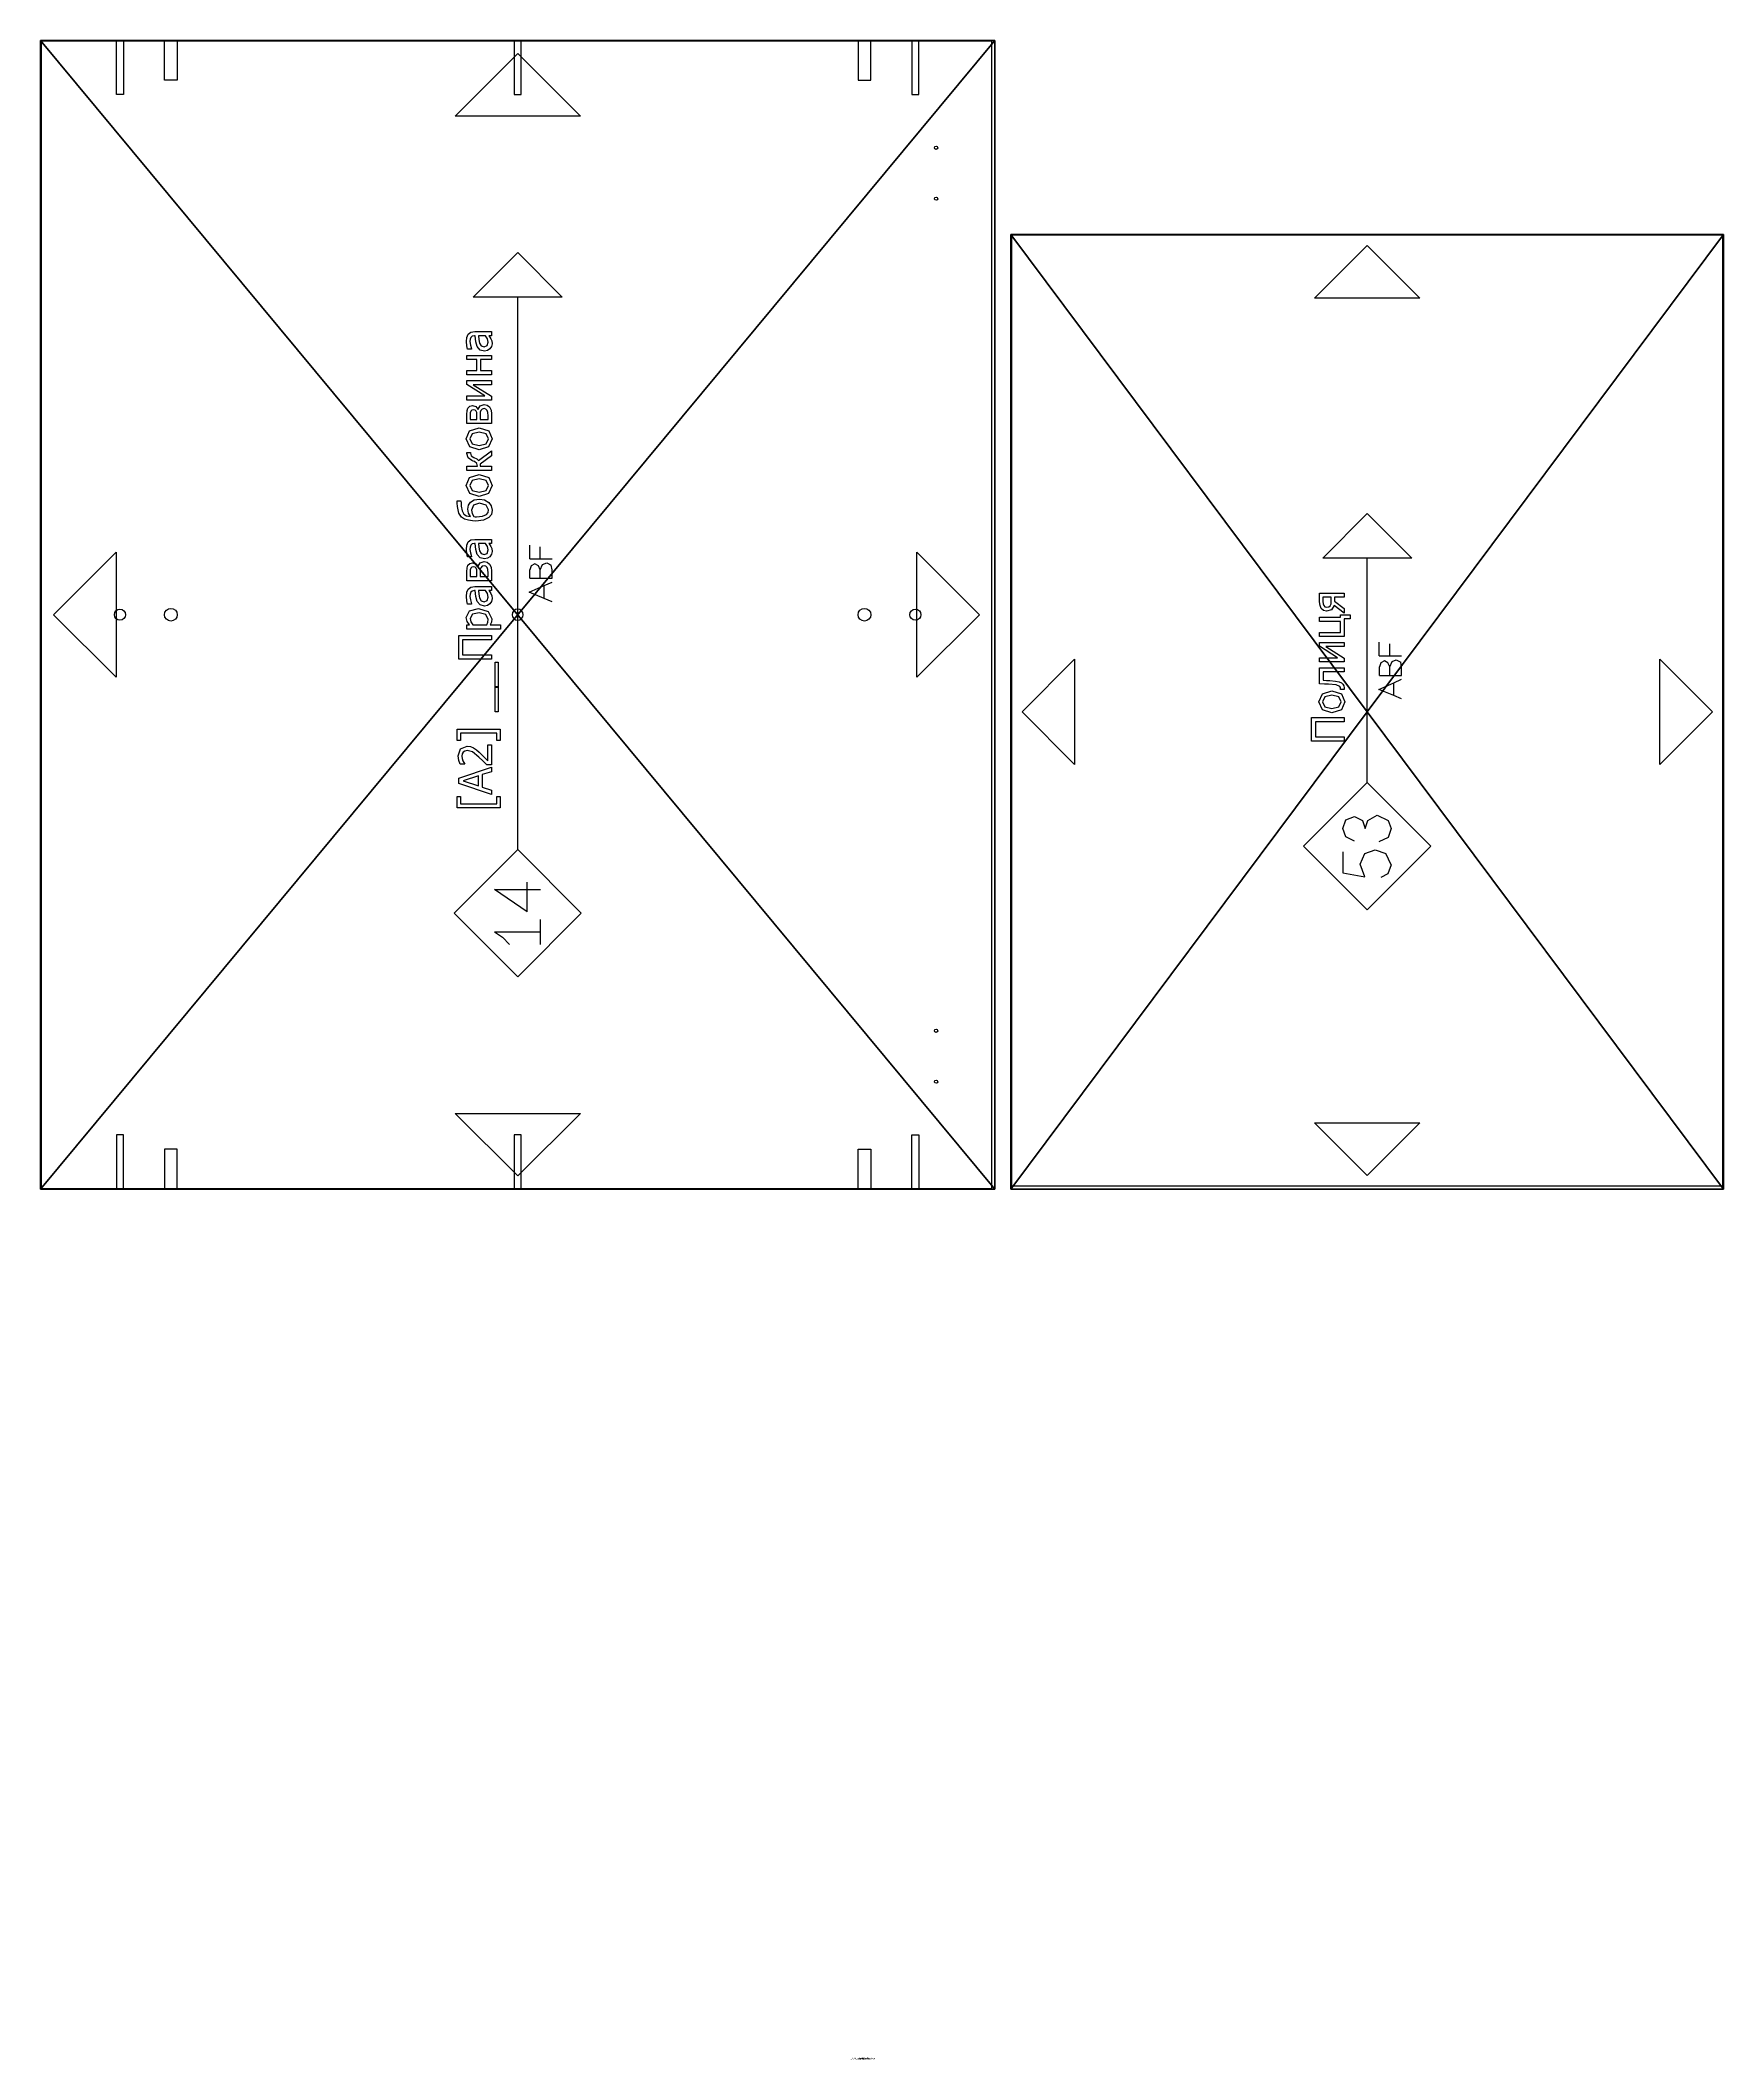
# Model space of a CAD drawing. Header units: millimetres. Extents: x -45532 to 18, y -11338 to 4436.
# Drawn here: x -24974 to -23916, y -547 to 722 of the extents above; entities that cross this region are included whole.
import ezdxf

# ---------------------------------------------------------------- set-up
doc = ezdxf.new("R2010")
doc.units = ezdxf.units.MM
doc.header["$LTSCALE"] = 25.4
doc.layers.get('0').update_dxf_attribs({"true_color": 0xffffff})
for name, color, linetype, true_color in [('ABF_cuttingLines', 134, 'Continuous', 0x009987), ('ABF_edgeBanding', 252, 'Continuous', 0x777799), ('ABF_Label', 190, 'Continuous', 0x9900ff), ('D7-DEPTHF-$44817', 134, 'Continuous', 0x009987), ('D8-DEPTH12-$38878', 252, 'Continuous', 0x777799), ('DEPTH3.0-ARTICLE46331', 134, 'Continuous', 0x009987), ('DSIDE-4.5', 190, 'Continuous', 0x9900ff), ('DSIDE-8', 22, 'Continuous', 0xcc4400), ('Dside4.5', 134, 'Continuous', 0x009987)]:
    doc.layers.add(name, color=color, linetype=linetype, true_color=true_color)

# ---------------------------------------------------------------- blocks, each defined once
blk = doc.blocks.new('Group1215#1')
at = {"layer": 'ABF_Label', "color": 0}
for p, q in [((-11.73, 9.21), (-11.73, 22.25)), ((-11.73, 22.25), (-2.26, 22.25)), ((-4, 20.71), (-10, 20.71)), ((-10, 20.71), (-10, 9.21)), ((-4, 9.21), (-4, 20.71)), ((-2.26, 22.25), (-2.26, 9.21)), ((-0.44, 14.09), (0.76, 17.9)), ((0.76, 17.9), (3.94, 19.26)), ((1.95, 16.92), (1.26, 14.09)), ((3.94, 17.84), (1.95, 16.92)), ((3.94, 19.26), (7.11, 17.91)), ((5.91, 16.92), (3.94, 17.84)), ((6.6, 14.09), (5.91, 16.92)), ((7.11, 17.91), (8.3, 14.09)), ((11, 15.42), (11.06, 17.11)), ((11.06, 17.11), (11.12, 18.99)), ((11.12, 18.99), (17.57, 18.99)), ((12.5, 16.21), (12.45, 14.99)), ((12.56, 17.6), (12.5, 16.21)), ((15.92, 17.6), (12.56, 17.6)), ((15.92, 9.21), (15.92, 17.6)), ((17.57, 18.99), (17.57, 9.21)), ((19.95, 9.21), (19.95, 18.99)), ((19.95, 18.99), (21.58, 18.99)), ((26.04, 16.5), (21.44, 9.21)), ((21.58, 18.99), (21.58, 11.81)), ((21.58, 11.81), (26.13, 18.99)), ((26.04, 9.21), (26.04, 16.5)), ((26.13, 18.99), (27.67, 18.99)), ((27.67, 18.99), (27.67, 9.21)), ((30.06, 9.21), (30.06, 18.99)), ((30.06, 18.99), (31.7, 18.99)), ((31.7, 18.99), (31.7, 10.62)), ((36.07, 10.62), (36.07, 18.99)), ((36.07, 18.99), (37.72, 18.99)), ((37.72, 18.99), (37.72, 10.62)), ((40.1, 16.2), (40.42, 17.48)), ((40.67, 14.3), (40.1, 16.2)), ((40.42, 17.48), (41.28, 18.4)), ((41.28, 18.4), (42.39, 18.84)), ((41.95, 16.86), (41.79, 16.15)), ((41.79, 16.15), (41.9, 15.37)), ((42.43, 17.38), (41.95, 16.86)), ((42.39, 18.84), (43.88, 18.99)), ((43.07, 17.61), (42.43, 17.38)), ((43.96, 17.67), (43.07, 17.61)), ((43.88, 18.99), (47.4, 18.99)), ((45.75, 17.67), (43.96, 17.67)), ((45.75, 14.38), (45.75, 17.67)), ((47.4, 18.99), (47.4, 9.21)), ((-64.31, 9.76), (-65.89, 0.95)), ((-55.91, 9.76), (-64.31, 9.76)), ((-51.71, 5.12), (-49.91, 8.54)), ((-49.91, 8.54), (-46.58, 9.7)), ((-46.58, 9.7), (-43.18, 8.54)), ((-43.18, 8.54), (-41.79, 5.12)), ((-10, 9.21), (-11.73, 9.21)), ((-2.26, 9.21), (-4, 9.21)), ((0.73, 10.32), (-0.44, 14.09)), ((3.94, 8.93), (0.73, 10.32)), ((1.26, 14.09), (1.95, 11.3)), ((1.95, 11.3), (3.94, 10.35)), ((3.94, 10.35), (5.9, 11.29)), ((7.11, 10.28), (3.94, 8.93)), ((5.9, 11.29), (6.6, 14.09)), ((8.3, 14.09), (7.11, 10.28)), ((8.93, 9.21), (8.93, 10.64)), ((8.93, 10.64), (9.02, 10.64)), ((9.24, 9.2), (8.93, 9.21)), ((9.02, 10.64), (9.14, 10.63)), ((9.14, 10.63), (9.3, 10.62)), ((9.6, 9.19), (9.24, 9.2)), ((9.3, 10.62), (9.71, 10.69)), ((10.37, 9.32), (9.6, 9.19)), ((9.71, 10.69), (10.07, 10.91)), ((10.07, 10.91), (10.71, 12.42)), ((11.01, 9.71), (10.37, 9.32)), ((10.71, 12.42), (11, 15.42)), ((11.53, 10.3), (11.01, 9.71)), ((11.95, 11.2), (11.53, 10.3)), ((12.27, 12.69), (11.95, 11.2)), ((12.45, 14.99), (12.27, 12.69)), ((17.57, 9.21), (15.92, 9.21)), ((21.44, 9.21), (19.95, 9.21)), ((27.67, 9.21), (26.04, 9.21)), ((37.16, 9.21), (30.06, 9.21)), ((31.7, 10.62), (36.07, 10.62)), ((37.16, 6.86), (37.16, 9.21)), ((37.72, 10.62), (38.69, 10.62)), ((38.69, 10.62), (38.69, 6.86)), ((39.3, 9.21), (42.45, 13.23)), ((41.22, 9.21), (39.3, 9.21)), ((42.45, 13.23), (40.67, 14.3)), ((44.12, 13.09), (41.22, 9.21)), ((41.9, 15.37), (42.3, 14.81)), ((42.3, 14.81), (43.05, 14.46)), ((43.05, 14.46), (44.02, 14.38)), ((44.02, 14.38), (45.75, 14.38)), ((45.75, 13.09), (44.12, 13.09)), ((45.75, 9.21), (45.75, 13.09)), ((47.4, 9.21), (45.75, 9.21)), ((-65.89, 0.95), (-60.79, 2.81)), ((-60.79, 2.81), (-56.53, 0.95)), ((-56.53, 0.95), (-55.16, -3.13)), ((-43.35, 1.93), (-46.58, 0.88)), ((-46.58, 0.88), (-43.35, -0.25)), ((-41.79, 5.12), (-43.35, 1.93)), ((-28.29, 0), (61.31, 0)), ((38.69, 6.86), (37.16, 6.86)), ((-64.71, -8.26), (-66.14, -5.44)), ((-61.04, -9.61), (-56.53, -7.36)), ((-55.16, -3.13), (-56.53, -7.36)), ((-50.17, -8.34), (-51.96, -4.57)), ((-43.35, -0.25), (-41.25, -3.98)), ((-41.25, -3.98), (-43.35, -8.34)), ((6.49, -10.57), (8.95, -4.58)), ((8.95, -4.58), (11.61, -10.57)), ((14.53, -4.88), (17.96, -4.88)), ((14.53, -4.88), (14.53, -8.98)), ((19.51, -5.38), (17.96, -4.88)), ((20.29, -6.84), (19.51, -5.38)), ((19.55, -8.25), (20.29, -6.84)), ((22.27, -4.79), (22.27, -8.97)), ((22.27, -4.79), (27.81, -4.79)), ((-61.04, -9.61), (-64.71, -8.26)), ((-46.58, -9.61), (-50.17, -8.34)), ((-43.35, -8.34), (-46.58, -9.61)), ((5.21, -13.72), (6.49, -10.57)), ((6.49, -10.57), (11.61, -10.57)), ((11.61, -10.57), (13.01, -13.72)), ((14.53, -8.98), (14.53, -13.72)), ((14.53, -8.98), (17.96, -8.98)), ((14.53, -13.72), (17.96, -13.72)), ((17.96, -8.98), (19.55, -8.25)), ((17.96, -8.98), (20.04, -9.9)), ((17.96, -13.72), (19.76, -13.36)), ((20.74, -11.59), (19.76, -13.36)), ((20.04, -9.9), (20.74, -11.59)), ((22.27, -8.97), (27.09, -8.97)), ((22.27, -8.97), (22.27, -13.72))]:
    blk.add_line(p, q, dxfattribs=at)
for points in [[(-28.29, 0, 0), (-53.69, -25.4, 0), (-79.09, 0, 0), (-53.69, 25.4, 0), (-28.29, 0, 0)], [(61.31, 17.78, 0), (79.09, 0, 0), (61.31, -17.78, 0), (61.31, 17.78, 0)]]:
    blk.add_polyline3d(points, close=True, dxfattribs=at)
blk = doc.blocks.new('Group1782#1')
at = {"layer": 'ABF_cuttingLines', "color": 0}
blk.add_polyline3d([(-2612.6, 11937.4, 0), (-3059.8, 11937.4, 0), (-3059.8, 11339.8, 0), (-2612.6, 11339.8, 0), (-2612.6, 11937.4, 0)], close=True, dxfattribs=at)
blk = doc.blocks.new('Group1783#1')
at = {"layer": 'ABF_edgeBanding', "color": 0}
for points in [[(-2836.2, 11930.8, 0), (-2803.1, 11897.7, 0), (-2869.3, 11897.7, 0), (-2836.2, 11930.8, 0)], [(-3053.2, 11637.8, 0), (-3020.1, 11670.9, 0), (-3020.1, 11604.7, 0), (-3053.2, 11637.8, 0)], [(-2619.2, 11637.8, 0), (-2652.3, 11604.7, 0), (-2652.3, 11670.9, 0), (-2619.2, 11637.8, 0)], [(-2836.2, 11346.4, 0), (-2869.3, 11379.5, 0), (-2803.1, 11379.5, 0), (-2836.2, 11346.4, 0)]]:
    blk.add_polyline3d(points, close=True, dxfattribs=at)
blk = doc.blocks.new('______#99')
at = {"color": 0}
for p, q in [((-3060.2, 11937.8), (-3060.2, 11337.8)), ((-2612.2, 11937.8), (-3060.2, 11937.8)), ((-2612.2, 11937.8, 18), (-3060.2, 11937.8, 18)), ((-3060.2, 11937.8, 18), (-3060.2, 11337.8, 18)), ((-3060.2, 11937.8, 18), (-3060.2, 11337.8, 18)), ((-3060.2, 11937.8), (-3060.2, 11937.8, 18)), ((-3060.2, 11937.8), (-3060.2, 11337.8)), ((-2612.2, 11937.8), (-3060.2, 11937.8)), ((-3060.2, 11937.8), (-3060.2, 11937.8, 18)), ((-2612.2, 11937.8, 18), (-3060.2, 11937.8, 18)), ((-2612.2, 11937.8), (-2612.2, 11937.8, 18)), ((-2612.2, 11337.8, 18), (-2612.2, 11937.8, 18)), ((-2612.2, 11337.8), (-2612.2, 11937.8)), ((-2612.2, 11337.8), (-2612.2, 11937.8)), ((-2612.2, 11337.8, 18), (-2612.2, 11937.8, 18)), ((-2612.2, 11937.8), (-2612.2, 11937.8, 18)), ((-3060.2, 11337.8, 18), (-2612.2, 11337.8, 18)), ((-3060.2, 11337.8), (-3060.2, 11337.8, 18)), ((-3060.2, 11337.8), (-2612.2, 11337.8)), ((-3060.2, 11337.8), (-2612.2, 11337.8)), ((-3060.2, 11337.8, 18), (-2612.2, 11337.8, 18)), ((-3060.2, 11337.8), (-3060.2, 11337.8, 18)), ((-2612.2, 11337.8), (-2612.2, 11337.8, 18)), ((-2612.2, 11337.8), (-2612.2, 11337.8, 18))]:
    blk.add_line(p, q, dxfattribs=at)
at = {"layer": 'ABF_cuttingLines', "color": 0}
blk.add_blockref('Group1782#1', (0, 0, 18), dxfattribs=at)
at = {"layer": 'ABF_edgeBanding', "color": 0}
blk.add_blockref('Group1783#1', (0, 0, 18), dxfattribs=at)
at = {"layer": 'ABF_Label', "color": 0, "xscale": 1.574803149606299, "yscale": 1.574803149606299, "rotation": 90}
blk.add_blockref('Group1215#1', (-2836.2, 11637.8, 18), dxfattribs=at)
at = {"color": 0}
mesh = blk.add_polyface(dxfattribs=at)
corners = [(-2612.2, 11937.8), (-3060.2, 11337.8), (-3060.2, 11937.8), (-2612.2, 11337.8)]
mesh.append_faces([[corners[k] for k in face] for face in [(0, 1, 2), (1, 0, 3)]], dxfattribs={"vtx0": -1, "color": 0})
at = {"color": 7, "true_color": 0xffffff}
mesh = blk.add_polyface(dxfattribs=at)
corners = [(-2612.2, 11337.8, 18), (-3060.2, 11937.8, 18), (-3060.2, 11337.8, 18), (-2612.2, 11937.8, 18)]
mesh.append_faces([[corners[k] for k in face] for face in [(0, 1, 2), (1, 0, 3)]], dxfattribs={"vtx0": -1, "color": 7})
at = {"color": 0}
mesh = blk.add_polyface(dxfattribs=at)
corners = [(-3060.2, 11937.8, 18), (-3060.2, 11337.8), (-3060.2, 11337.8, 18), (-3060.2, 11937.8)]
mesh.append_faces([[corners[k] for k in face] for face in [(0, 1, 2), (1, 0, 3)]], dxfattribs={"vtx0": -1, "color": 0})
mesh = blk.add_polyface(dxfattribs=at)
corners = [(-3060.2, 11937.8, 18), (-2612.2, 11937.8), (-3060.2, 11937.8), (-2612.2, 11937.8, 18)]
mesh.append_faces([[corners[k] for k in face] for face in [(0, 1, 2), (1, 0, 3)]], dxfattribs={"vtx0": -1, "color": 0})
mesh = blk.add_polyface(dxfattribs=at)
corners = [(-2612.2, 11937.8), (-2612.2, 11337.8, 18), (-2612.2, 11337.8), (-2612.2, 11937.8, 18)]
mesh.append_faces([[corners[k] for k in face] for face in [(0, 1, 2), (1, 0, 3)]], dxfattribs={"vtx0": -1, "color": 0})
mesh = blk.add_polyface(dxfattribs=at)
corners = [(-2612.2, 11337.8, 18), (-3060.2, 11337.8), (-2612.2, 11337.8), (-3060.2, 11337.8, 18)]
mesh.append_faces([[corners[k] for k in face] for face in [(0, 1, 2), (1, 0, 3)]], dxfattribs={"vtx0": -1, "color": 0})
blk = doc.blocks.new('Group320#2')
at = {"layer": 'DSIDE-4.5', "color": 0, "extrusion": (0, 1, -4.99939e-16)}
blk.add_circle((0, 9), 2.25, dxfattribs=at)
at = {"layer": 'DSIDE-8', "color": 0, "extrusion": (0, 1, -4.99939e-16)}
blk.add_circle((-32, 9), 4, dxfattribs=at)
blk = doc.blocks.new('Group321#1')
at = {"layer": 'DSIDE-4.5', "color": 0}
blk.add_polyline3d([(2.25, 0, 0), (2.25, 34, 0), (-2.25, 34, 0), (-2.25, 0, 0), (2.25, 0, 0)], close=True, dxfattribs=at)
at = {"layer": 'DSIDE-8', "color": 0}
blk.add_polyline3d([(36, 0, 0), (36, 25, 0), (28, 25, 0), (28, 0, 0), (36, 0, 0)], close=True, dxfattribs=at)
blk = doc.blocks.new('Group324#1')
at = {"layer": 'DSIDE-4.5', "color": 0, "extrusion": (0, 1, -4.99939e-16)}
blk.add_circle((0, 9), 2.25, dxfattribs=at)
at = {"layer": 'DSIDE-8', "color": 0, "extrusion": (0, 1, -4.99939e-16)}
blk.add_circle((32, 9), 4, dxfattribs=at)
blk = doc.blocks.new('Group325#1')
at = {"layer": 'DSIDE-4.5', "color": 0}
blk.add_polyline3d([(-2.25, 0, 0), (-2.25, 34, 0), (2.25, 34, 0), (2.25, 0, 0), (-2.25, 0, 0)], close=True, dxfattribs=at)
at = {"layer": 'DSIDE-8', "color": 0}
blk.add_polyline3d([(-36, 0, 0), (-36, 25, 0), (-28, 25, 0), (-28, 0, 0), (-36, 0, 0)], close=True, dxfattribs=at)
blk = doc.blocks.new('Group328#1')
at = {"layer": 'DSIDE-4.5', "color": 0, "extrusion": (0, -1, 4.99939e-16)}
blk.add_circle((0, 9), 2.25, dxfattribs=at)
at = {"layer": 'DSIDE-8', "color": 0, "extrusion": (0, -1, 4.99939e-16)}
blk.add_circle((32, 9), 4, dxfattribs=at)
blk = doc.blocks.new('Group329#1')
at = {"layer": 'DSIDE-4.5', "color": 0}
blk.add_polyline3d([(2.25, 0, 0), (2.25, -34, 0), (-2.25, -34, 0), (-2.25, 0, 0), (2.25, 0, 0)], close=True, dxfattribs=at)
at = {"layer": 'DSIDE-8', "color": 0}
blk.add_polyline3d([(36, 0, 0), (36, -25, 0), (28, -25, 0), (28, 0, 0), (36, 0, 0)], close=True, dxfattribs=at)
blk = doc.blocks.new('Group332#2')
at = {"layer": 'DSIDE-4.5', "color": 0, "extrusion": (0, -1, 4.99939e-16)}
blk.add_circle((0, 9), 2.25, dxfattribs=at)
at = {"layer": 'DSIDE-8', "color": 0, "extrusion": (0, -1, 4.99939e-16)}
blk.add_circle((-32, 9), 4, dxfattribs=at)
blk = doc.blocks.new('Group333#1')
at = {"layer": 'DSIDE-4.5', "color": 0}
blk.add_polyline3d([(-2.25, 0, 0), (-2.25, -34, 0), (2.25, -34, 0), (2.25, 0, 0), (-2.25, 0, 0)], close=True, dxfattribs=at)
at = {"layer": 'DSIDE-8', "color": 0}
blk.add_polyline3d([(-36, 0, 0), (-36, -25, 0), (-28, -25, 0), (-28, 0, 0), (-36, 0, 0)], close=True, dxfattribs=at)
blk = doc.blocks.new('Group331#2')
at = {"layer": 'Dside4.5', "color": 0, "extrusion": (0, -1, 0)}
blk.add_circle((0, 9), 2.25, dxfattribs=at)
blk = doc.blocks.new('Group332#3')
at = {"layer": 'Dside4.5', "color": 0}
blk.add_polyline3d([(-2.25, 0, 0), (-2.25, 34, 0), (2.25, 34, 0), (2.25, 0, 0), (-2.25, 0, 0)], close=True, dxfattribs=at)
blk = doc.blocks.new('Group334#1')
at = {"layer": 'Dside4.5', "color": 0, "extrusion": (0, 1, 0)}
blk.add_circle((0, 9), 2.25, dxfattribs=at)
blk = doc.blocks.new('Group335#1')
at = {"layer": 'Dside4.5', "color": 0}
blk.add_polyline3d([(2.25, 0, 0), (2.25, -34, 0), (-2.25, -34, 0), (-2.25, 0, 0), (2.25, 0, 0)], close=True, dxfattribs=at)
blk = doc.blocks.new('Group345#1')
at = {"layer": 'D7-DEPTHF-$44817', "color": 0, "extrusion": (0, 0, -1)}
blk.add_circle((0, -9), 3.5, dxfattribs=at)
at = {"layer": 'D8-DEPTH12-$38878', "color": 0, "extrusion": (0, 0, -1)}
blk.add_circle((-32, -9), 4, dxfattribs=at)
blk = doc.blocks.new('Group349#1')
at = {"layer": 'D7-DEPTHF-$44817', "color": 0, "extrusion": (0, 0, -1)}
blk.add_circle((0, -9), 3.5, dxfattribs=at)
at = {"layer": 'D8-DEPTH12-$38878', "color": 0, "extrusion": (0, 0, -1)}
blk.add_circle((32, -9), 4, dxfattribs=at)
blk = doc.blocks.new('Group351#2')
at = {"layer": 'D7-DEPTHF-$44817', "color": 0}
blk.add_circle((0, -9, 18), 3.5, dxfattribs=at)
blk = doc.blocks.new('Group377#1')
at = {"layer": 'DEPTH3.0-ARTICLE46331', "color": 0, "extrusion": (0, 0, -1)}
for centre in [(-37, 16), (-37, -16)]:
    blk.add_circle(centre, 1, dxfattribs=at)
blk = doc.blocks.new('Group379#1')
at = {"layer": 'DEPTH3.0-ARTICLE46331', "color": 0, "extrusion": (0, 0, -1)}
for centre in [(-37, 16), (-37, -16)]:
    blk.add_circle(centre, 1, dxfattribs=at)
blk = doc.blocks.new('Group1129#1')
at = {"layer": 'ABF_Label', "color": 0}
for p, q in [((-77.07, 7.03), (-77.07, 24.09)), ((-77.07, 24.09), (-72.52, 24.09)), ((-72.52, 22.84), (-75.54, 22.84)), ((-75.54, 22.84), (-75.54, 8.29)), ((-72.52, 24.09), (-72.52, 22.84)), ((-71.75, 10.47), (-67.35, 23.51)), ((-66.32, 21.74), (-68.33, 15.59)), ((-67.35, 23.51), (-65.21, 23.51)), ((-64.31, 15.59), (-66.32, 21.74)), ((-65.21, 23.51), (-60.82, 10.47)), ((-59.68, 22.99), (-58.17, 23.52)), ((-59.68, 21.13), (-59.68, 22.99)), ((-59.58, 21.13), (-59.68, 21.13)), ((-59.03, 21.49), (-59.58, 21.13)), ((-58.32, 21.85), (-59.03, 21.49)), ((-57.4, 22.15), (-58.32, 21.85)), ((-58.17, 23.52), (-56.33, 23.78)), ((-56.46, 22.26), (-57.4, 22.15)), ((-56.8, 15.44), (-54.77, 18.06)), ((-55.58, 22.13), (-56.46, 22.26)), ((-56.33, 23.78), (-53.48, 22.81)), ((-54.87, 21.74), (-55.58, 22.13)), ((-54.4, 21.06), (-54.87, 21.74)), ((-53.9, 16.45), (-54.86, 15.35)), ((-54.77, 18.06), (-54.23, 20.1)), ((-54.23, 20.1), (-54.4, 21.06)), ((-53.12, 17.58), (-53.9, 16.45)), ((-53.48, 22.81), (-52.44, 20.19)), ((-52.62, 18.78), (-53.12, 17.58)), ((-52.44, 20.19), (-52.62, 18.78)), ((-50.25, 22.84), (-50.25, 24.09)), ((-50.25, 24.09), (-45.7, 24.09)), ((-47.23, 22.84), (-50.25, 22.84)), ((-47.23, 8.29), (-47.23, 22.84)), ((-45.7, 24.09), (-45.7, 7.03)), ((-17.73, 10.47), (-17.73, 23.51)), ((-17.73, 23.51), (-8.26, 23.51)), ((-10, 21.97), (-16, 21.97)), ((-16, 21.97), (-16, 10.47)), ((-10, 10.47), (-10, 21.97)), ((-8.26, 23.51), (-8.26, 10.47)), ((-5.75, 6.86), (-5.75, 20.25)), ((-5.75, 20.25), (-4.1, 20.25)), ((-4.1, 20.25), (-4.1, 19.23)), ((-4.1, 19.23), (-2.74, 20.15)), ((-2.86, 18.64), (-4.1, 17.84)), ((-4.1, 17.84), (-4.1, 12.3)), ((-1.51, 18.95), (-2.86, 18.64)), ((-2.74, 20.15), (-1.11, 20.52)), ((0.22, 18.03), (-1.51, 18.95)), ((-1.11, 20.52), (1.52, 19.19)), ((0.76, 15.43), (0.22, 18.03)), ((1.52, 19.19), (2.46, 15.62)), ((3.91, 15.03), (5.27, 16.17)), ((4.28, 20.04), (5.58, 20.33)), ((4.28, 18.37), (4.28, 20.04)), ((4.37, 18.37), (4.28, 18.37)), ((5.92, 18.86), (4.37, 18.37)), ((5.27, 16.17), (7.21, 16.69)), ((5.58, 20.33), (7.27, 20.49)), ((7.26, 19.03), (5.92, 18.86)), ((7.21, 16.69), (9.63, 16.9)), ((8.19, 18.97), (7.26, 19.03)), ((7.27, 20.49), (8.96, 20.33)), ((8.96, 18.7), (8.19, 18.97)), ((8.96, 20.33), (10.21, 19.76)), ((9.45, 18.15), (8.96, 18.7)), ((9.63, 17.22), (9.45, 18.15)), ((9.63, 16.9), (9.63, 17.22)), ((10.21, 19.76), (11.01, 18.72)), ((11.01, 18.72), (11.27, 17.16)), ((11.27, 17.16), (11.27, 10.47)), ((13.58, 10.47), (13.58, 20.25)), ((13.58, 20.25), (17.17, 20.25)), ((16.78, 18.94), (15.21, 18.94)), ((15.21, 18.94), (15.21, 16.26)), ((15.21, 16.26), (17.1, 16.26)), ((17.86, 18.91), (16.78, 18.94)), ((17.1, 16.26), (17.96, 16.31)), ((17.17, 20.25), (18.75, 20.18)), ((18.56, 18.71), (17.86, 18.91)), ((17.96, 16.31), (18.52, 16.55)), ((18.52, 16.55), (18.93, 17.03)), ((18.94, 18.32), (18.56, 18.71)), ((18.75, 20.18), (19.74, 19.85)), ((18.93, 17.03), (19.05, 17.74)), ((19.05, 17.74), (18.94, 18.32)), ((20.36, 16.74), (19.33, 15.88)), ((19.74, 19.85), (20.5, 19.1)), ((20.74, 18), (20.36, 16.74)), ((20.5, 19.1), (20.74, 18)), ((22.73, 15.03), (24.09, 16.17)), ((23.1, 20.04), (24.41, 20.33)), ((23.1, 18.37), (23.1, 20.04)), ((23.2, 18.37), (23.1, 18.37)), ((24.74, 18.86), (23.2, 18.37)), ((24.09, 16.17), (26.04, 16.69)), ((24.41, 20.33), (26.09, 20.49)), ((26.08, 19.03), (24.74, 18.86)), ((26.04, 16.69), (28.45, 16.9)), ((27.02, 18.97), (26.08, 19.03)), ((26.09, 20.49), (27.79, 20.33)), ((27.79, 18.7), (27.02, 18.97)), ((27.79, 20.33), (29.03, 19.76)), ((28.28, 18.15), (27.79, 18.7)), ((28.45, 17.22), (28.28, 18.15)), ((28.45, 16.9), (28.45, 17.22)), ((29.03, 19.76), (29.83, 18.72)), ((29.83, 18.72), (30.09, 17.16)), ((30.09, 17.16), (30.09, 10.47)), ((37.4, 16.69), (37.46, 18.02)), ((37.74, 13.58), (37.4, 16.69)), ((37.46, 18.02), (37.71, 19.65)), ((37.71, 19.65), (38.18, 21.21)), ((38.18, 21.21), (38.96, 22.43)), ((38.96, 22.43), (40.59, 23.46)), ((39.11, 17.01), (39.09, 16.47)), ((39.09, 16.47), (39.34, 13.99)), ((39.15, 17.53), (39.11, 17.01)), ((40.4, 18.17), (39.15, 17.53)), ((39.48, 20.36), (39.17, 18.8)), ((39.17, 18.8), (40.56, 19.59)), ((40.07, 21.44), (39.48, 20.36)), ((41.52, 22.19), (40.07, 21.44)), ((41.77, 18.4), (40.4, 18.17)), ((40.56, 19.59), (42.16, 19.91)), ((40.59, 23.46), (43.25, 24)), ((43.37, 22.5), (41.52, 22.19)), ((43.77, 17.57), (41.77, 18.4)), ((42.16, 19.91), (43.67, 19.64)), ((43.25, 24), (44.5, 24.1)), ((44.55, 22.59), (43.37, 22.5)), ((43.67, 19.64), (44.94, 18.8)), ((44.47, 15.18), (43.77, 17.57)), ((44.5, 24.1), (45.52, 24.17)), ((45.52, 22.66), (44.55, 22.59)), ((44.94, 18.8), (45.83, 17.34)), ((45.52, 24.17), (45.52, 22.66)), ((45.83, 17.34), (46.14, 15.28)), ((47.18, 15.35), (48.38, 19.16)), ((48.38, 19.16), (51.56, 20.52)), ((49.57, 18.18), (48.88, 15.35)), ((51.56, 19.1), (49.57, 18.18)), ((51.56, 20.52), (54.73, 19.17)), ((53.53, 18.18), (51.56, 19.1)), ((54.22, 15.35), (53.53, 18.18)), ((54.73, 19.17), (55.92, 15.35)), ((57.61, 10.47), (57.61, 20.25)), ((57.61, 20.25), (59.26, 20.25)), ((59.26, 20.25), (59.26, 15.99)), ((59.26, 15.99), (60.35, 16.26)), ((60.35, 16.26), (61.11, 17.26)), ((61.11, 17.26), (61.33, 17.77)), ((61.33, 17.77), (61.52, 18.28)), ((62.23, 16.32), (61.5, 15.67)), ((61.52, 18.28), (62.58, 19.8)), ((62.81, 17.51), (62.23, 16.32)), ((62.58, 19.8), (64.36, 20.25)), ((63.39, 18.55), (62.81, 17.51)), ((64.43, 18.83), (63.39, 18.55)), ((64.36, 20.25), (64.81, 20.25)), ((64.81, 18.83), (64.43, 18.83)), ((64.81, 20.25), (64.81, 18.83)), ((65.85, 15.35), (67.06, 19.16)), ((67.06, 19.16), (70.23, 20.52)), ((68.25, 18.18), (67.55, 15.35)), ((70.23, 19.1), (68.25, 18.18)), ((70.23, 20.52), (73.4, 19.17)), ((72.2, 18.18), (70.23, 19.1)), ((72.89, 15.35), (72.2, 18.18)), ((73.4, 19.17), (74.59, 15.35)), ((76.28, 10.47), (76.28, 20.25)), ((76.28, 20.25), (79.87, 20.25)), ((79.48, 18.94), (77.91, 18.94)), ((77.91, 18.94), (77.91, 16.26)), ((77.91, 16.26), (79.8, 16.26)), ((80.56, 18.91), (79.48, 18.94)), ((79.8, 16.26), (80.66, 16.31)), ((79.87, 20.25), (81.45, 20.18)), ((81.27, 18.71), (80.56, 18.91)), ((80.66, 16.31), (81.22, 16.55)), ((81.22, 16.55), (81.63, 17.03)), ((81.65, 18.32), (81.27, 18.71)), ((81.45, 20.18), (82.44, 19.85)), ((81.63, 17.03), (81.76, 17.74)), ((81.76, 17.74), (81.65, 18.32)), ((83.06, 16.74), (82.04, 15.88)), ((82.44, 19.85), (83.2, 19.1)), ((83.45, 18), (83.06, 16.74)), ((83.2, 19.1), (83.45, 18)), ((85.69, 10.47), (85.69, 20.25)), ((85.69, 20.25), (87.32, 20.25)), ((91.79, 17.76), (87.18, 10.47)), ((87.32, 20.25), (87.32, 13.07)), ((87.32, 13.07), (91.87, 20.25)), ((91.79, 10.47), (91.79, 17.76)), ((91.87, 20.25), (93.42, 20.25)), ((93.42, 20.25), (93.42, 10.47)), ((95.8, 10.47), (95.8, 20.25)), ((95.8, 20.25), (97.44, 20.25)), ((97.44, 20.25), (97.44, 16.29)), ((97.44, 16.29), (101.88, 16.29)), ((101.88, 16.29), (101.88, 20.25)), ((101.88, 20.25), (103.52, 20.25)), ((103.52, 20.25), (103.52, 10.47)), ((105.64, 15.03), (107, 16.17)), ((106.01, 20.04), (107.31, 20.33)), ((106.01, 18.37), (106.01, 20.04)), ((106.11, 18.37), (106.01, 18.37)), ((107.65, 18.86), (106.11, 18.37)), ((107, 16.17), (108.94, 16.69)), ((107.31, 20.33), (109, 20.49)), ((108.99, 19.03), (107.65, 18.86)), ((108.94, 16.69), (111.36, 16.9)), ((109.93, 18.97), (108.99, 19.03)), ((109, 20.49), (110.7, 20.33)), ((110.7, 18.7), (109.93, 18.97)), ((110.7, 20.33), (111.94, 19.76)), ((111.19, 18.15), (110.7, 18.7)), ((111.36, 17.22), (111.19, 18.15)), ((111.36, 16.9), (111.36, 17.22)), ((111.94, 19.76), (112.74, 18.72)), ((112.74, 18.72), (113, 17.16)), ((113, 17.16), (113, 10.47)), ((-126.6, 9.2), (-128.72, 6)), ((-126.6, 9.2), (-126.6, -9.05)), ((-118.56, -3.77), (-109.65, 9.2)), ((-109.65, 9.2), (-109.65, -3.77)), ((-75.54, 8.29), (-72.52, 8.29)), ((-72.52, 8.29), (-72.52, 7.03)), ((-69.99, 10.47), (-71.75, 10.47)), ((-68.81, 14.11), (-69.99, 10.47)), ((-63.83, 14.11), (-68.81, 14.11)), ((-68.33, 15.59), (-64.31, 15.59)), ((-62.65, 10.47), (-63.83, 14.11)), ((-60.82, 10.47), (-62.65, 10.47)), ((-59.95, 12.3), (-58.31, 13.87)), ((-59.95, 10.47), (-59.95, 12.3)), ((-51.9, 10.47), (-59.95, 10.47)), ((-58.31, 13.87), (-56.8, 15.44)), ((-56.69, 13.49), (-58.31, 11.96)), ((-58.31, 11.96), (-51.9, 11.96)), ((-54.86, 15.35), (-56.69, 13.49)), ((-51.9, 11.96), (-51.9, 10.47)), ((-50.25, 7.03), (-50.25, 8.29)), ((-50.25, 8.29), (-47.23, 8.29)), ((-38.78, 7.84), (-38.78, 8.98)), ((-38.78, 8.98), (-28.99, 8.98)), ((-28.99, 8.98), (-28.71, 8.98)), ((-28.99, 7.84), (-28.99, 8.98)), ((-28.99, 8.98), (-18.91, 8.98)), ((-28.71, 8.98), (-28.71, 7.84)), ((-18.91, 8.98), (-18.91, 7.84)), ((-16, 10.47), (-17.73, 10.47)), ((-8.26, 10.47), (-10, 10.47)), ((-4.1, 12.3), (-3, 11.87)), ((-2.96, 10.44), (-4.1, 10.96)), ((-4.1, 10.96), (-4.1, 6.86)), ((-3, 11.87), (-1.94, 11.75)), ((-1.67, 10.27), (-2.96, 10.44)), ((-1.94, 11.75), (0.05, 12.69)), ((1.29, 11.72), (-1.67, 10.27)), ((0.05, 12.69), (0.76, 15.43)), ((2.46, 15.62), (1.29, 11.72)), ((3.48, 13.3), (3.91, 15.03)), ((3.72, 12.06), (3.48, 13.3)), ((4.35, 11.06), (3.72, 12.06)), ((5.3, 10.42), (4.35, 11.06)), ((5.61, 14.57), (5.18, 13.41)), ((5.18, 13.41), (5.65, 12.14)), ((6.45, 10.2), (5.3, 10.42)), ((6.7, 15.19), (5.61, 14.57)), ((5.65, 12.14), (7.04, 11.71)), ((7.59, 10.32), (6.45, 10.2)), ((8.15, 15.45), (6.7, 15.19)), ((7.04, 11.71), (8.45, 12.05)), ((8.44, 10.67), (7.59, 10.32)), ((9.63, 15.59), (8.15, 15.45)), ((9.09, 11.09), (8.44, 10.67)), ((8.45, 12.05), (9.63, 12.88)), ((9.63, 11.51), (9.09, 11.09)), ((9.63, 12.88), (9.63, 15.59)), ((9.63, 10.47), (9.63, 11.51)), ((11.27, 10.47), (9.63, 10.47)), ((17.43, 10.47), (13.58, 10.47)), ((17.15, 14.98), (15.21, 14.98)), ((15.21, 14.98), (15.21, 11.78)), ((15.21, 11.78), (16.64, 11.78)), ((16.64, 11.78), (18.01, 11.85)), ((18.12, 14.94), (17.15, 14.98)), ((18.99, 10.63), (17.43, 10.47)), ((18.01, 11.85), (18.85, 12.13)), ((18.77, 14.76), (18.12, 14.94)), ((19.41, 14.22), (18.77, 14.76)), ((18.85, 12.13), (19.39, 12.66)), ((20.24, 11.25), (18.99, 10.63)), ((19.33, 15.88), (19.38, 15.82)), ((19.38, 15.82), (20.71, 15)), ((19.39, 12.66), (19.55, 13.42)), ((19.55, 13.42), (19.41, 14.22)), ((20.98, 12.17), (20.24, 11.25)), ((20.71, 15), (21.25, 13.43)), ((21.25, 13.43), (20.98, 12.17)), ((22.3, 13.3), (22.73, 15.03)), ((22.54, 12.06), (22.3, 13.3)), ((23.17, 11.06), (22.54, 12.06)), ((24.13, 10.42), (23.17, 11.06)), ((24.43, 14.57), (24, 13.41)), ((24, 13.41), (24.48, 12.14)), ((25.27, 10.2), (24.13, 10.42)), ((25.52, 15.19), (24.43, 14.57)), ((24.48, 12.14), (25.86, 11.71)), ((26.42, 10.32), (25.27, 10.2)), ((26.97, 15.45), (25.52, 15.19)), ((25.86, 11.71), (27.27, 12.05)), ((27.26, 10.67), (26.42, 10.32)), ((28.45, 15.59), (26.97, 15.45)), ((27.91, 11.09), (27.26, 10.67)), ((27.27, 12.05), (28.45, 12.88)), ((28.45, 11.51), (27.91, 11.09)), ((28.45, 12.88), (28.45, 15.59)), ((28.45, 10.47), (28.45, 11.51)), ((30.09, 10.47), (28.45, 10.47)), ((38.75, 11.5), (37.74, 13.58)), ((40.06, 10.51), (38.75, 11.5)), ((39.34, 13.99), (40.02, 12.49)), ((40.02, 12.49), (40.85, 11.81)), ((41.75, 10.2), (40.06, 10.51)), ((40.85, 11.81), (41.81, 11.62)), ((43.42, 10.54), (41.75, 10.2)), ((41.81, 11.62), (43.77, 12.58)), ((44.81, 11.57), (43.42, 10.54)), ((43.77, 12.58), (44.47, 15.18)), ((45.79, 13.19), (44.81, 11.57)), ((46.14, 15.28), (45.79, 13.19)), ((48.35, 11.58), (47.18, 15.35)), ((51.56, 10.2), (48.35, 11.58)), ((48.88, 15.35), (49.57, 12.56)), ((49.57, 12.56), (51.56, 11.61)), ((51.56, 11.61), (53.52, 12.55)), ((54.73, 11.54), (51.56, 10.2)), ((53.52, 12.55), (54.22, 15.35)), ((55.92, 15.35), (54.73, 11.54)), ((59.26, 10.47), (57.61, 10.47)), ((60.08, 14.98), (59.26, 14.98)), ((59.26, 14.98), (59.26, 10.47)), ((63.43, 10.47), (60.08, 14.98)), ((61.5, 15.67), (65.48, 10.47)), ((65.48, 10.47), (63.43, 10.47)), ((67.02, 11.58), (65.85, 15.35)), ((70.23, 10.2), (67.02, 11.58)), ((67.55, 15.35), (68.25, 12.56)), ((68.25, 12.56), (70.23, 11.61)), ((70.23, 11.61), (72.2, 12.55)), ((73.4, 11.54), (70.23, 10.2)), ((72.2, 12.55), (72.89, 15.35)), ((74.59, 15.35), (73.4, 11.54)), ((80.13, 10.47), (76.28, 10.47)), ((79.85, 14.98), (77.91, 14.98)), ((77.91, 14.98), (77.91, 11.78)), ((77.91, 11.78), (79.34, 11.78)), ((79.34, 11.78), (80.72, 11.85)), ((80.82, 14.94), (79.85, 14.98)), ((81.69, 10.63), (80.13, 10.47)), ((80.72, 11.85), (81.56, 12.13)), ((81.48, 14.76), (80.82, 14.94)), ((82.11, 14.22), (81.48, 14.76)), ((81.56, 12.13), (82.09, 12.66)), ((82.94, 11.25), (81.69, 10.63)), ((82.04, 15.88), (82.08, 15.82)), ((82.08, 15.82), (83.42, 15)), ((82.09, 12.66), (82.26, 13.42)), ((82.26, 13.42), (82.11, 14.22)), ((83.68, 12.17), (82.94, 11.25)), ((83.42, 15), (83.96, 13.43)), ((83.96, 13.43), (83.68, 12.17)), ((87.18, 10.47), (85.69, 10.47)), ((93.42, 10.47), (91.79, 10.47)), ((97.44, 10.47), (95.8, 10.47)), ((101.88, 14.87), (97.44, 14.87)), ((97.44, 14.87), (97.44, 10.47)), ((101.88, 10.47), (101.88, 14.87)), ((103.52, 10.47), (101.88, 10.47)), ((105.21, 13.3), (105.64, 15.03)), ((105.45, 12.06), (105.21, 13.3)), ((106.08, 11.06), (105.45, 12.06)), ((107.03, 10.42), (106.08, 11.06)), ((107.34, 14.57), (106.91, 13.41)), ((106.91, 13.41), (107.39, 12.14)), ((108.18, 10.2), (107.03, 10.42)), ((108.43, 15.19), (107.34, 14.57)), ((107.39, 12.14), (108.77, 11.71)), ((109.33, 10.32), (108.18, 10.2)), ((109.88, 15.45), (108.43, 15.19)), ((108.77, 11.71), (110.18, 12.05)), ((110.17, 10.67), (109.33, 10.32)), ((111.36, 15.59), (109.88, 15.45)), ((110.82, 11.09), (110.17, 10.67)), ((110.18, 12.05), (111.36, 12.88)), ((111.36, 11.51), (110.82, 11.09)), ((111.36, 12.88), (111.36, 15.59)), ((111.36, 10.47), (111.36, 11.51)), ((113, 10.47), (111.36, 10.47)), ((-128.72, 6), (-131.61, 3.2)), ((-93.77, 0), (126.79, 0)), ((-72.52, 7.03), (-77.07, 7.03)), ((-45.7, 7.03), (-50.25, 7.03)), ((-28.99, 7.84), (-38.78, 7.84)), ((-28.71, 7.84), (-28.99, 7.84)), ((-18.91, 7.84), (-28.99, 7.84)), ((-4.1, 6.86), (-5.75, 6.86)), ((-118.56, -3.77), (-109.65, -3.77)), ((-109.65, -3.77), (-106.72, -3.77)), ((-109.65, -3.77), (-109.65, -9.05)), ((6.49, -10.57), (8.95, -4.58)), ((8.95, -4.58), (11.61, -10.57)), ((14.53, -4.88), (17.96, -4.88)), ((14.53, -4.88), (14.53, -8.98)), ((19.51, -5.38), (17.96, -4.88)), ((20.29, -6.84), (19.51, -5.38)), ((19.55, -8.25), (20.29, -6.84)), ((22.27, -4.79), (22.27, -8.97)), ((22.27, -4.79), (27.81, -4.79)), ((-131.61, -9.05), (-126.6, -9.05)), ((-126.6, -9.05), (-121.58, -9.05)), ((5.21, -13.72), (6.49, -10.57)), ((6.49, -10.57), (11.61, -10.57)), ((11.61, -10.57), (13.01, -13.72)), ((14.53, -8.98), (14.53, -13.72)), ((14.53, -8.98), (17.96, -8.98)), ((14.53, -13.72), (17.96, -13.72)), ((17.96, -8.98), (19.55, -8.25)), ((17.96, -8.98), (20.04, -9.9)), ((17.96, -13.72), (19.76, -13.36)), ((20.74, -11.59), (19.76, -13.36)), ((20.04, -9.9), (20.74, -11.59)), ((22.27, -8.97), (27.09, -8.97)), ((22.27, -8.97), (22.27, -13.72))]:
    blk.add_line(p, q, dxfattribs=at)
for points in [[(-93.77, 0, 0), (-119.17, -25.4, 0), (-144.57, 0, 0), (-119.17, 25.4, 0), (-93.77, 0, 0)], [(126.79, 17.78, 0), (144.57, 0, 0), (126.79, -17.78, 0), (126.79, 17.78, 0)]]:
    blk.add_polyline3d(points, close=True, dxfattribs=at)
blk = doc.blocks.new('Group1784#1')
at = {"layer": 'ABF_cuttingLines', "color": 0}
blk.add_polyline3d([(-10281.3, 18.4, 0), (-10281.3, 739.6, 0), (-10878.9, 739.6, 0), (-10878.9, 18.4, 0), (-10281.3, 18.4, 0)], close=True, dxfattribs=at)
blk = doc.blocks.new('Group1785#1')
at = {"layer": 'ABF_edgeBanding', "color": 0}
for points in [[(-10579.3, 731.7, 0), (-10539.9, 692.4, 0), (-10618.6, 692.4, 0), (-10579.3, 731.7, 0)], [(-10871, 379, 0), (-10831.6, 418.3, 0), (-10831.6, 339.7, 0), (-10871, 379, 0)], [(-10289.1, 379, 0), (-10328.5, 339.7, 0), (-10328.5, 418.3, 0), (-10289.1, 379, 0)], [(-10579.3, 26.3, 0), (-10618.6, 65.6, 0), (-10539.9, 65.6, 0), (-10579.3, 26.3, 0)]]:
    blk.add_polyline3d(points, close=True, dxfattribs=at)
blk = doc.blocks.new('_____#95')
at = {"color": 0}
for p, q in [((-10879.3, 740, 18), (-10279.3, 740, 18)), ((-10879.3, 18, 18), (-10879.3, 740, 18)), ((-10879.3, 18), (-10879.3, 740)), ((-10879.3, 740), (-10279.3, 740)), ((-10879.3, 18, 18), (-10879.3, 740, 18)), ((-10879.3, 740, 18), (-10879.3, 740)), ((-10879.3, 18), (-10879.3, 740)), ((-10879.3, 740, 18), (-10279.3, 740, 18)), ((-10879.3, 740), (-10279.3, 740)), ((-10879.3, 740, 18), (-10879.3, 740)), ((-10279.3, 740, 18), (-10279.3, 18, 18)), ((-10279.3, 740), (-10279.3, 18)), ((-10279.3, 740, 18), (-10279.3, 740)), ((-10279.3, 740, 18), (-10279.3, 18, 18)), ((-10279.3, 740), (-10279.3, 18)), ((-10279.3, 740, 18), (-10279.3, 740)), ((-10279.3, 18, 18), (-10879.3, 18, 18)), ((-10279.3, 18), (-10879.3, 18)), ((-10279.3, 18, 18), (-10879.3, 18, 18)), ((-10879.3, 18, 18), (-10879.3, 18)), ((-10279.3, 18), (-10879.3, 18)), ((-10879.3, 18, 18), (-10879.3, 18)), ((-10279.3, 18, 18), (-10279.3, 18)), ((-10279.3, 18, 18), (-10279.3, 18))]:
    blk.add_line(p, q, dxfattribs=at)
at = {"color": 0, "extrusion": (0, 0, -1)}
for name, p in [('Group332#2', (10829.3, 740, -18)), ('Group333#1', (10829.3, 740, -18)), ('Group334#1', (10579.3, 740, -18)), ('Group335#1', (10579.3, 740, -18)), ('Group328#1', (10329.3, 740, -18)), ('Group329#1', (10329.3, 740, -18)), ('Group377#1', (10279.3, 656.5, -18)), ('Group349#1', (10829.3, 388, -18)), ('Group351#2', (10579.3, 388, -18)), ('Group345#1', (10329.3, 388, -18)), ('Group379#1', (10279.3, 101.5, -18)), ('Group325#1', (10829.3, 18, -18)), ('Group332#3', (10579.3, 18, -18)), ('Group321#1', (10329.3, 18, -18)), ('Group324#1', (10829.3, 18, -18)), ('Group331#2', (10579.3, 18, -18)), ('Group320#2', (10329.3, 18, -18))]:
    blk.add_blockref(name, p, dxfattribs=at)
at = {"layer": 'ABF_cuttingLines', "color": 0}
blk.add_blockref('Group1784#1', (0, 0, 18), dxfattribs=at)
at = {"layer": 'ABF_edgeBanding', "color": 0}
blk.add_blockref('Group1785#1', (0, 0, 18), dxfattribs=at)
at = {"layer": 'ABF_Label', "color": 0, "xscale": 1.574803149606299, "yscale": 1.574803149606299, "rotation": 90}
blk.add_blockref('Group1129#1', (-10579.3, 379, 18), dxfattribs=at)
at = {"color": 7, "true_color": 0xffffff}
mesh = blk.add_polyface(dxfattribs=at)
corners = [(-10279.3, 18, 18), (-10879.3, 740, 18), (-10879.3, 18, 18), (-10279.3, 740, 18)]
mesh.append_faces([[corners[k] for k in face] for face in [(0, 1, 2), (1, 0, 3)]], dxfattribs={"vtx0": -1, "color": 7})
at = {"color": 0}
mesh = blk.add_polyface(dxfattribs=at)
corners = [(-10279.3, 740), (-10879.3, 18), (-10879.3, 740), (-10279.3, 18)]
mesh.append_faces([[corners[k] for k in face] for face in [(0, 1, 2), (1, 0, 3)]], dxfattribs={"vtx0": -1, "color": 0})
mesh = blk.add_polyface(dxfattribs=at)
corners = [(-10879.3, 740, 18), (-10879.3, 18), (-10879.3, 18, 18), (-10879.3, 740)]
mesh.append_faces([[corners[k] for k in face] for face in [(0, 1, 2), (1, 0, 3)]], dxfattribs={"vtx0": -1, "color": 0})
mesh = blk.add_polyface(dxfattribs=at)
corners = [(-10879.3, 740, 18), (-10279.3, 740), (-10879.3, 740), (-10279.3, 740, 18)]
mesh.append_faces([[corners[k] for k in face] for face in [(0, 1, 2), (1, 0, 3)]], dxfattribs={"vtx0": -1, "color": 0})
mesh = blk.add_polyface(dxfattribs=at)
corners = [(-10279.3, 740), (-10279.3, 18, 18), (-10279.3, 18), (-10279.3, 740, 18)]
mesh.append_faces([[corners[k] for k in face] for face in [(0, 1, 2), (1, 0, 3)]], dxfattribs={"vtx0": -1, "color": 0})
mesh = blk.add_polyface(dxfattribs=at)
corners = [(-10279.3, 18, 18), (-10879.3, 18), (-10279.3, 18), (-10879.3, 18, 18)]
mesh.append_faces([[corners[k] for k in face] for face in [(0, 1, 2), (1, 0, 3)]], dxfattribs={"vtx0": -1, "color": 0})
blk = doc.blocks.new('Group301#1')
blk = doc.blocks.new('Group305#1')
blk = doc.blocks.new('Group312#2')
blk = doc.blocks.new('Group319#1')
blk = doc.blocks.new('Group323#1')
blk = doc.blocks.new('Group330#1')
blk = doc.blocks.new('Group355#1')
blk = doc.blocks.new('Group359#1')
blk = doc.blocks.new('Group366#1')
blk = doc.blocks.new('Group1118#1')
blk = doc.blocks.new('Group1818#1')
blk = doc.blocks.new('Group1819#1')
blk = doc.blocks.new('_____#105')
at = {"color": 0}
ref = blk.add_blockref('Group323#1', (-10829.3, 1480.9, 18), dxfattribs=at)
ref.add_attrib('Skp_GroupInstanceName', '_ABF_minifixPlasticBase', (0, 0), dxfattribs={"height": 1})
ref = blk.add_blockref('Group330#1', (-10579.3, 1480.9, 18), dxfattribs=at)
ref.add_attrib('Skp_GroupInstanceName', '_ABF_screwInside', (0, 0), dxfattribs={"height": 1})
ref = blk.add_blockref('Group319#1', (-10329.3, 1480.9, 18), dxfattribs=at)
ref.add_attrib('Skp_GroupInstanceName', '_ABF_minifixPlasticBase', (0, 0), dxfattribs={"height": 1})
ref = blk.add_blockref('Group359#1', (-10829.3, 1031.9, 18), dxfattribs=at)
ref.add_attrib('Skp_GroupInstanceName', '_ABF_minifixPlasticBase', (0, 0), dxfattribs={"height": 1})
ref = blk.add_blockref('Group366#1', (-10579.3, 1031.9, 18), dxfattribs=at)
ref.add_attrib('Skp_GroupInstanceName', '_ABF_screwInside', (0, 0), dxfattribs={"height": 1})
ref = blk.add_blockref('Group355#1', (-10329.3, 1031.9, 18), dxfattribs=at)
ref.add_attrib('Skp_GroupInstanceName', '_ABF_minifixPlasticBase', (0, 0), dxfattribs={"height": 1})
ref = blk.add_blockref('Group305#1', (-10829.3, 564.9, 18), dxfattribs=at)
ref.add_attrib('Skp_GroupInstanceName', '_ABF_minifixPlasticBase', (0, 0), dxfattribs={"height": 1})
ref = blk.add_blockref('Group312#2', (-10579.3, 564.9, 18), dxfattribs=at)
ref.add_attrib('Skp_GroupInstanceName', '_ABF_screwInside', (0, 0), dxfattribs={"height": 1})
ref = blk.add_blockref('Group301#1', (-10329.3, 564.9, 18), dxfattribs=at)
ref.add_attrib('Skp_GroupInstanceName', '_ABF_minifixPlasticBase', (0, 0), dxfattribs={"height": 1})
at = {"layer": 'ABF_cuttingLines', "color": 0}
ref = blk.add_blockref('Group1818#1', (0, 0, 18), dxfattribs=at)
ref.add_attrib('Skp_GroupInstanceName', '_ABF_cuttingLines', (0, 0), dxfattribs={"layer": '0', "height": 1})
at = {"layer": 'ABF_edgeBanding', "color": 0}
ref = blk.add_blockref('Group1819#1', (0, 0, 18), dxfattribs=at)
ref.add_attrib('Skp_GroupInstanceName', '_ABF_edgeBanding', (0, 0), dxfattribs={"layer": '0', "height": 1})
at = {"layer": 'ABF_Label', "color": 0}
ref = blk.add_blockref('Group1118#1', (-10579.3, 1022.9, 18), dxfattribs=dict(at, xscale=1.574803149606299, yscale=1.574803149606299, rotation=90))
ref.add_attrib('Skp_GroupInstanceName', '_ABF_Label', (0, 0), dxfattribs={"layer": '0', "height": 1})
blk = doc.blocks.new('_48501___EGGER_W_1000_ST9___2800207018__THICKNESS_18')
at = {"color": 0}
for name, p in [('_____#105', (-24464.7, -546.9)), ('_____#95', (-14094.7, -18)), ('______#99', (-21303.8, -11337.8))]:
    blk.add_blockref(name, p, dxfattribs=at)

msp = doc.modelspace()

# ---------------------------------------------------------------- block references
at = {"color": 0}
msp.add_blockref('_48501___EGGER_W_1000_ST9___2800207018__THICKNESS_18', (0, 0), dxfattribs=at)

doc.saveas('drawing.dxf')
